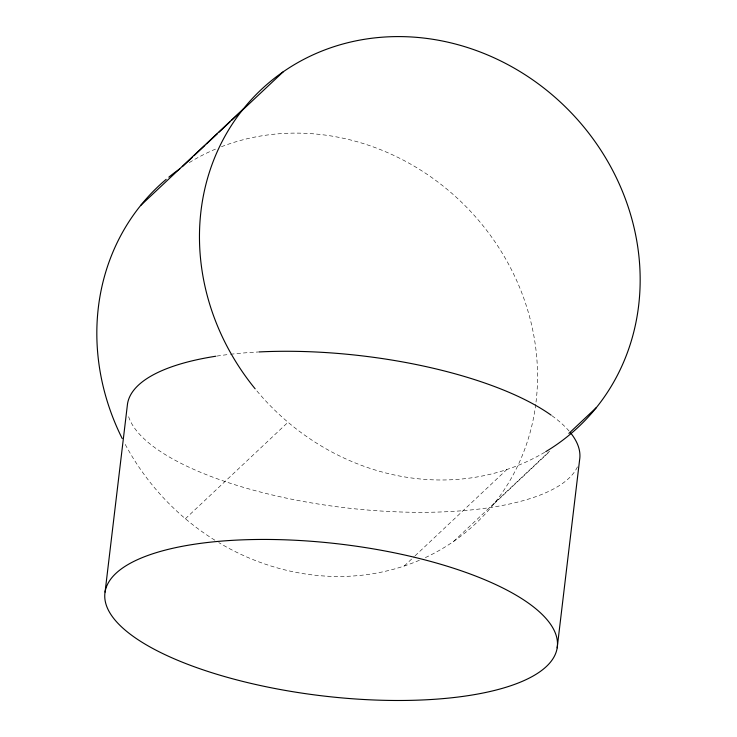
<?xml version="1.0" encoding="UTF-8"?>
<svg xmlns="http://www.w3.org/2000/svg" width="737" height="737" viewBox="0 0 737 737"><rect width="100%" height="100%" fill="white"/><g stroke="black" fill="none" stroke-linecap="round" stroke-linejoin="round"><path stroke-width="0.55" stroke-dasharray="3.69 2.76" d="M185.392 518.737L288.029 422.237M404.245 566.007L414.249 556.592M415.088 555.809L506.872 469.497M453.67 541.373L549.627 451.145M493.799 504.025L549.701 451.459M535.744 404.355A231.538 209.99 46.8 0 1 423.628 558.397M419.381 560.267A231.538 209.99 46.8 0 1 218.76 542.579M214.872 540.203A231.538 209.99 46.8 0 1 124.304 442.633M189.298 162.61A231.538 209.99 46.8 0 1 216.061 148.874M221.441 146.718A231.538 209.99 46.8 0 1 445.111 187.659A231.538 209.99 46.8 0 1 536.029 402.061M544.744 452.269A231.538 209.99 46.8 0 1 255.877 389.698M577.439 466.834A227.788 76.408 6.8 0 1 346.454 507.904A227.788 76.408 6.8 0 1 128.026 414.553M216.899 356.072A227.788 76.408 6.8 0 1 229.345 354.396M230.506 354.267A227.788 76.408 6.8 0 1 259.415 351.927M552.004 415.769A227.788 76.408 6.8 0 1 569.13 431.117"/><path stroke-width="1.11" d="M105.069 592.069L127.51 403.904A227.788 76.408 6.8 0 1 215.794 356.238M557.181 647.86A227.788 76.408 6.8 0 0 228.323 540.599A227.788 76.408 6.8 0 0 207.871 671.435A227.788 76.408 6.8 0 0 557.181 647.86L579.623 459.704A227.788 76.408 6.8 0 0 570.484 432.739M140.574 205.577L243.201 109.067M182.371 166.663L192.385 157.248M194.052 155.673L204.895 145.475M206.563 143.908L217.415 133.701M219.082 132.135L229.926 121.937M231.602 120.371L283.33 71.719M568.89 433.411L596.426 407.515M122.222 438.579A231.538 209.99 46.8 0 1 166.175 179.34M168.828 177.147A231.538 209.99 46.8 0 1 179.773 168.874M255.149 388.814A231.538 209.99 46.8 0 1 279.996 74.078A231.538 209.99 46.8 0 1 595.542 142.342A231.538 209.99 46.8 0 1 545.73 451.68M259.415 351.927A227.788 76.408 6.8 0 1 551.165 415.171"/></g></svg>
